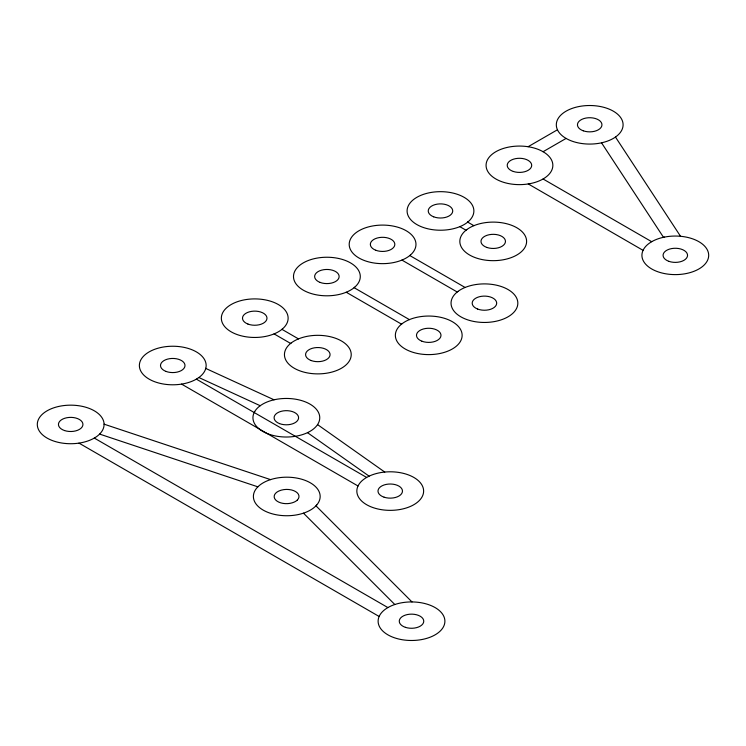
<?xml version="1.0" encoding="UTF-8"?>
<svg xmlns="http://www.w3.org/2000/svg" width="746" height="746" viewBox="0 0 746 746"><rect width="100%" height="100%" fill="white"/><g stroke="black" fill="none" stroke-linecap="round" stroke-linejoin="round"><path stroke-width="1.12" d="M528.103 146.729L557.448 129.776A33.393 19.284 0 0 1 596.222 105.885A33.393 19.284 0 0 1 616.205 136.527L614.816 137.506A33.393 19.284 0 0 1 602.488 142.598L600.446 143.046A33.393 19.284 0 0 1 558.083 130.988L557.448 129.776M543.069 151.718L566.093 138.42M366.622 477.44L369.904 475.78A33.393 19.284 0 0 1 383.714 472.162L385.878 471.957A33.393 19.284 0 0 1 423.625 491.073A33.393 19.284 0 0 1 385.878 510.189A33.393 19.284 0 0 1 357.977 486.084L358.612 484.872A33.393 19.284 0 0 1 366.622 477.44L196.366 379.145M78.992 443.115L76.857 443.394A33.393 19.284 0 0 1 37.636 427.169A33.393 19.284 0 0 1 67.41 405.255A33.393 19.284 0 0 1 104.039 423.383L104.086 424.651A33.393 19.284 0 0 1 100.486 433.156L99.432 434.256A33.393 19.284 0 0 1 95.563 437.305L94.052 438.219A33.393 19.284 0 0 1 78.992 443.115L379.145 616.485M104.067 424.157L270.565 479.622M99.6 434.079L257.855 486.83M205.756 368.431L274.052 399.809M198.874 377.523L260.223 405.731M543.069 178.984L651.696 241.695M467.695 222.112L473.887 225.684M459.825 226.653L466.017 230.225M409.787 255.533L465.103 287.471M401.917 260.084L457.233 292.012M354.098 287.686L409.414 319.624M346.228 292.236L401.535 324.165M281.951 329.35L298.493 338.898M274.071 333.891L290.623 343.44M181.548 384.106L358.024 485.991M94.294 438.07L387.892 607.58M528.252 183.945L643.052 250.339M317.544 424.605L384.768 472.069M307.483 432.652L369.102 476.153M303.473 513.164L394.811 604.512M315.959 505.825L411.997 601.938M615.469 137.04L680.529 236.296M601.528 142.812L663.492 237.303M205.812 368.254L205.43 369.494A33.393 19.284 0 0 1 199.014 377.429L196.095 379.304A33.393 19.284 0 0 1 183.124 383.845L181.026 384.199A33.393 19.284 0 0 1 139.605 367.806A33.393 19.284 0 0 1 173.147 346.237A33.393 19.284 0 0 1 205.812 368.254M379.248 616.224L378.754 617.446A33.393 19.284 0 0 0 406.43 640.264A33.393 19.284 0 0 0 444.7 623.311A33.393 19.284 0 0 0 413.694 601.975L411.512 601.929A33.393 19.284 0 0 0 379.248 616.224M254.712 411.54L254.078 412.743A33.402 19.284 0 0 0 258.573 428.446L259.841 429.472A33.402 19.284 0 0 0 266.014 433.034L267.786 433.771A33.402 19.284 0 0 0 294.996 436.363L297.085 436A33.402 19.284 0 0 0 306.681 433.034L308.368 432.232A33.402 19.284 0 0 0 317.209 425.117L317.983 423.933A33.402 19.284 0 0 0 309.963 404.099A33.402 19.284 0 0 0 275.61 399.474L273.558 399.921A33.402 19.284 0 0 0 261.231 405.022L259.841 405.992A33.402 19.284 0 0 0 254.712 411.54M297.365 499.997L296.945 500.389A12.234 7.059 0 0 1 293.57 502.338L292.301 502.795A12.253 7.068 0 0 1 275.675 499.988A12.253 7.068 0 0 1 280.533 490.392L281.363 490.131A12.234 7.059 0 0 1 295.705 491.642A12.234 7.059 0 0 1 297.365 499.997M316.724 504.995L315.689 506.105A33.393 19.284 0 0 1 263.161 510.096A33.393 19.284 0 0 1 270.08 479.771L272.001 479.174A33.393 19.284 0 0 1 310.383 482.839A33.393 19.284 0 0 1 316.724 504.995M354.658 287.238L353.39 288.264A33.393 19.284 0 0 1 347.226 291.817L345.445 292.553A33.393 19.284 0 0 1 294.138 280.291A33.393 19.284 0 0 1 333.406 257.612A33.393 19.284 0 0 1 354.658 287.238M291.332 342.871L290.063 343.897A33.393 19.284 0 0 0 311.315 373.513A33.393 19.284 0 0 0 350.583 350.844A33.393 19.284 0 0 0 299.277 338.572L297.495 339.309A33.393 19.284 0 0 0 291.332 342.871M410.347 255.085L409.078 256.111A33.393 19.284 0 0 1 402.915 259.664L401.134 260.401A33.393 19.284 0 0 1 349.837 248.129A33.393 19.284 0 0 1 389.104 225.46A33.393 19.284 0 0 1 410.347 255.085M466.726 229.656L465.448 230.682A33.393 19.284 0 0 0 486.7 260.298A33.393 19.284 0 0 0 525.967 237.629A33.393 19.284 0 0 0 474.661 225.357L472.889 226.094A33.393 19.284 0 0 0 466.726 229.656M402.253 323.596L400.975 324.622A33.393 19.284 0 0 0 422.227 354.238A33.393 19.284 0 0 0 461.494 331.569A33.393 19.284 0 0 0 410.188 319.297L408.416 320.034A33.393 19.284 0 0 0 402.253 323.596M457.941 291.434L456.673 292.46A33.393 19.284 0 0 0 477.925 322.085A33.393 19.284 0 0 0 517.192 299.416A33.393 19.284 0 0 0 465.886 287.145L464.105 287.881A33.393 19.284 0 0 0 457.941 291.434M282.389 328.995L281.111 330.012A33.393 19.284 0 0 1 274.91 333.546L273.12 334.273A33.393 19.284 0 0 1 221.944 321.824A33.393 19.284 0 0 1 261.454 299.295A33.393 19.284 0 0 1 282.389 328.995M467.835 222.01L466.52 223.017A33.393 19.284 0 0 1 460.226 226.495L458.417 227.204A33.393 19.284 0 0 1 407.596 214.288A33.393 19.284 0 0 1 447.721 192.123A33.393 19.284 0 0 1 467.835 222.01M664.574 237.069L662.523 237.517A33.393 19.284 0 0 0 650.195 268.038A33.393 19.284 0 0 0 704.224 264.961A33.393 19.284 0 0 0 681.825 236.417L679.662 236.212A33.393 19.284 0 0 0 664.574 237.069M530.192 183.609L528.103 183.973A33.393 19.284 0 0 1 487.026 160.763A33.393 19.284 0 0 1 542.016 151.13A33.393 19.284 0 0 1 530.192 183.609M583.26 130.802A12.244 7.068 0 0 0 601.947 125.011A12.244 7.068 0 0 0 583.913 118.558A12.244 7.068 0 0 0 583.26 130.802M668.864 261.333A12.244 7.068 0 0 0 687.542 255.542A12.244 7.068 0 0 0 669.516 249.099A12.244 7.068 0 0 0 668.864 261.333M513.341 171.468A12.244 7.068 0 0 0 531.702 165.351A12.244 7.068 0 0 0 513.341 159.224A12.244 7.068 0 0 0 513.341 171.468M433.678 216.825A12.244 7.068 0 0 0 452.701 211.407A12.244 7.068 0 0 0 435.067 204.609A12.244 7.068 0 0 0 433.678 216.825M487.101 247.513A12.244 7.068 0 0 0 505.462 241.396A12.244 7.068 0 0 0 487.101 235.27A12.244 7.068 0 0 0 487.101 247.513M375.779 250.246A12.244 7.068 0 0 0 394.802 244.837A12.244 7.068 0 0 0 377.168 238.03A12.244 7.068 0 0 0 375.779 250.246M477.636 309.049A12.244 7.068 0 0 0 496.659 303.641A12.244 7.068 0 0 0 479.016 296.833A12.244 7.068 0 0 0 477.636 309.049M320.09 282.408A12.244 7.068 0 0 0 339.113 276.99A12.244 7.068 0 0 0 321.479 270.183A12.244 7.068 0 0 0 320.09 282.408M421.938 341.211A12.244 7.068 0 0 0 440.961 335.793A12.244 7.068 0 0 0 423.327 328.986A12.244 7.068 0 0 0 421.938 341.211M247.933 324.062A12.244 7.068 0 0 0 266.956 318.645A12.244 7.068 0 0 0 249.323 311.847A12.244 7.068 0 0 0 247.933 324.062M311.25 360.57A12.244 7.068 0 0 0 330.058 354.919A12.244 7.068 0 0 0 312.173 348.335A12.244 7.068 0 0 0 311.25 360.57M279.545 423.616A12.244 7.068 0 0 0 298.568 418.198A12.244 7.068 0 0 0 280.934 411.391A12.244 7.068 0 0 0 279.545 423.616M384.115 497.2A12.244 7.068 0 0 0 402.476 491.073A12.244 7.068 0 0 0 384.115 484.956A12.244 7.068 0 0 0 384.115 497.2M165.957 371.396A12.244 7.068 0 0 0 184.971 365.978A12.244 7.068 0 0 0 167.337 359.171A12.244 7.068 0 0 0 165.957 371.396M64.566 430.563A12.244 7.068 0 0 0 82.937 424.446A12.244 7.068 0 0 0 64.566 418.32A12.244 7.068 0 0 0 64.566 430.563M405.386 627.33A12.244 7.068 0 0 0 423.756 621.213A12.244 7.068 0 0 0 405.386 615.086A12.244 7.068 0 0 0 405.386 627.33"/></g></svg>
